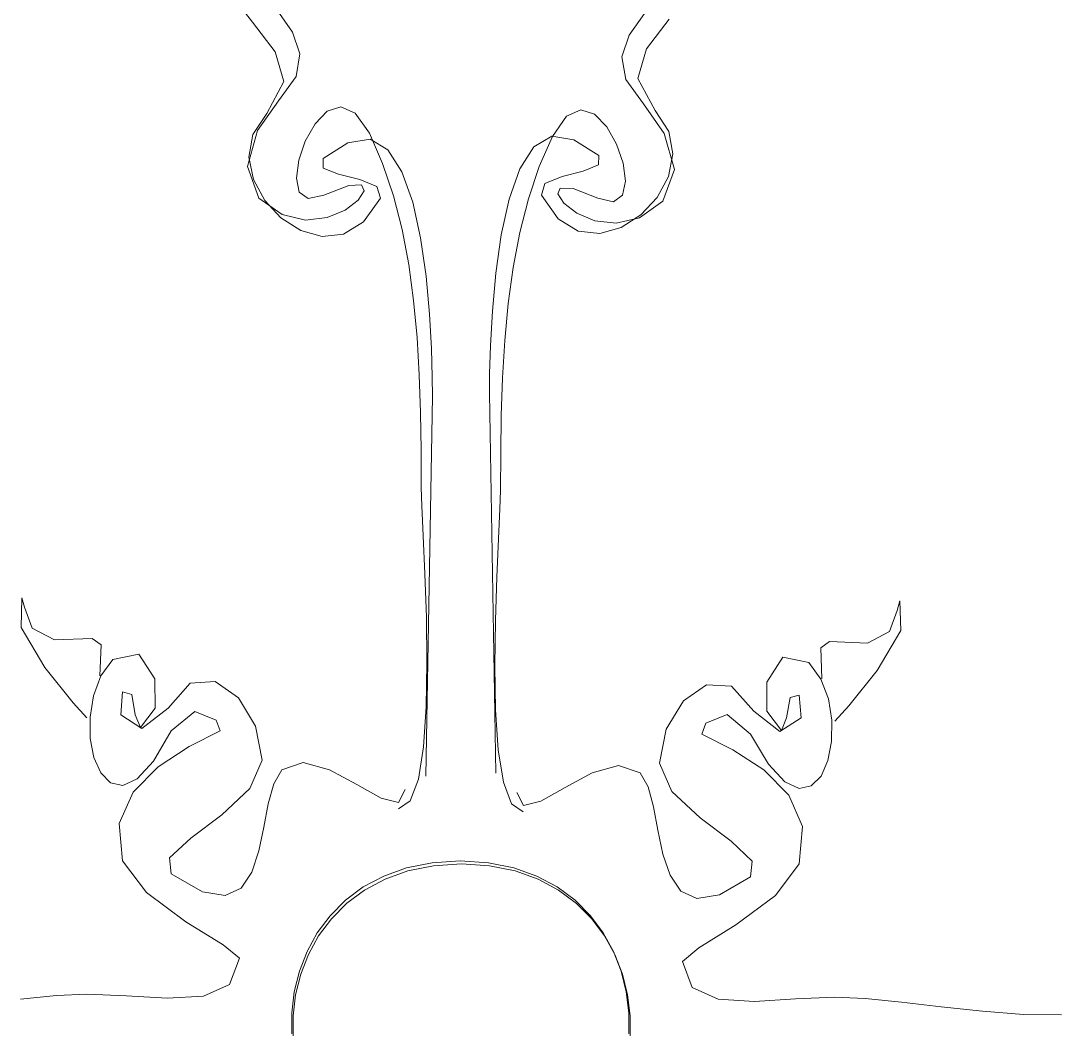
# Model space of a CAD drawing. Header units: centimetres. Extents: x 134057 to 145613, y 5028 to 39996.
# Drawn here: x 136040.61 to 136083.87, y 21415.07 to 21457.1 of the extents above; entities that cross this region are included whole.
import ezdxf

# ---------------------------------------------------------------- set-up
doc = ezdxf.new("R2010")
doc.units = ezdxf.units.CM
doc.layers.add('TEXT', color=3, linetype='Continuous', lineweight=20)

msp = doc.modelspace()

# ---------------------------------------------------------------- linework, layer by layer
at = {"layer": 'TEXT', "color": 2, "linetype": 'Continuous', "lineweight": 13}
for p, q in [((136050.282, 21457.036), (136049.247, 21458.373)), ((136050.282, 21457.036), (136049.247, 21458.373)), ((136051.308, 21457.536), (136051.951, 21456.625)), ((136051.308, 21457.536), (136051.951, 21456.625)), ((136066.625, 21457.408), (136065.982, 21456.497)), ((136066.625, 21457.408), (136065.982, 21456.497)), ((136066.705, 21455.928), (136067.651, 21457.163)), ((136066.705, 21455.928), (136067.651, 21457.163)), ((136051.227, 21455.801), (136050.282, 21457.036)), ((136051.227, 21455.801), (136050.282, 21457.036)), ((136051.951, 21456.625), (136052.253, 21455.719)), ((136051.951, 21456.625), (136052.253, 21455.719)), ((136065.982, 21456.497), (136065.68, 21455.591)), ((136065.982, 21456.497), (136065.68, 21455.591)), ((136051.589, 21454.566), (136051.227, 21455.801)), ((136051.589, 21454.566), (136051.227, 21455.801)), ((136066.344, 21454.693), (136066.705, 21455.928)), ((136066.344, 21454.693), (136066.705, 21455.928)), ((136052.253, 21455.719), (136052.095, 21454.778)), ((136052.253, 21455.719), (136052.095, 21454.778)), ((136065.68, 21455.591), (136065.837, 21454.65)), ((136065.68, 21455.591), (136065.837, 21454.65)), ((136050.872, 21453.229), (136051.589, 21454.566)), ((136050.872, 21453.229), (136051.589, 21454.566)), ((136052.095, 21454.778), (136051.358, 21453.762)), ((136052.095, 21454.778), (136051.358, 21453.762)), ((136065.837, 21454.65), (136066.574, 21453.635)), ((136065.837, 21454.65), (136066.574, 21453.635)), ((136067.061, 21453.356), (136066.344, 21454.693)), ((136067.061, 21453.356), (136066.344, 21454.693)), ((136051.358, 21453.762), (136050.486, 21452.529)), ((136051.358, 21453.762), (136050.486, 21452.529)), ((136066.574, 21453.635), (136067.447, 21452.402)), ((136066.574, 21453.635), (136067.447, 21452.402)), ((136050.292, 21452.359), (136050.872, 21453.229)), ((136050.292, 21452.359), (136050.872, 21453.229)), ((136052.883, 21452.809), (136053.392, 21453.329)), ((136052.883, 21452.809), (136053.392, 21453.329)), ((136053.392, 21453.329), (136053.964, 21453.519)), ((136053.392, 21453.329), (136053.964, 21453.519)), ((136053.964, 21453.519), (136054.562, 21453.254)), ((136053.964, 21453.519), (136054.562, 21453.254)), ((136054.562, 21453.254), (136055.149, 21452.409)), ((136054.562, 21453.254), (136055.149, 21452.409)), ((136063.969, 21453.391), (136063.371, 21453.127)), ((136063.969, 21453.391), (136063.371, 21453.127)), ((136064.541, 21453.201), (136063.969, 21453.391)), ((136064.541, 21453.201), (136063.969, 21453.391)), ((136065.049, 21452.682), (136064.541, 21453.201)), ((136065.049, 21452.682), (136064.541, 21453.201)), ((136067.641, 21452.487), (136067.061, 21453.356)), ((136067.641, 21452.487), (136067.061, 21453.356)), ((136052.475, 21452.087), (136052.883, 21452.809)), ((136052.475, 21452.087), (136052.883, 21452.809)), ((136063.371, 21453.127), (136062.784, 21452.281)), ((136063.371, 21453.127), (136062.784, 21452.281)), ((136050.486, 21452.529), (136050.065, 21451.025)), ((136050.486, 21452.529), (136050.065, 21451.025)), ((136050.13, 21451.42), (136050.292, 21452.359)), ((136050.13, 21451.42), (136050.292, 21452.359)), ((136055.149, 21452.409), (136055.703, 21451.148)), ((136055.149, 21452.409), (136055.703, 21451.148)), ((136065.457, 21451.96), (136065.049, 21452.682)), ((136065.457, 21451.96), (136065.049, 21452.682)), ((136067.447, 21452.402), (136067.868, 21450.898)), ((136067.447, 21452.402), (136067.868, 21450.898)), ((136067.803, 21451.548), (136067.641, 21452.487)), ((136067.803, 21451.548), (136067.641, 21452.487)), ((136052.205, 21451.288), (136052.475, 21452.087)), ((136052.205, 21451.288), (136052.475, 21452.087)), ((136054.256, 21452.011), (136053.219, 21451.361)), ((136054.256, 21452.011), (136053.219, 21451.361)), ((136055.177, 21452.161), (136054.256, 21452.011)), ((136055.177, 21452.161), (136054.256, 21452.011)), ((136055.922, 21451.718), (136055.177, 21452.161)), ((136055.922, 21451.718), (136055.177, 21452.161)), ((136062.011, 21451.846), (136062.756, 21452.288)), ((136062.011, 21451.846), (136062.756, 21452.288)), ((136062.784, 21452.281), (136062.23, 21451.02)), ((136062.784, 21452.281), (136062.23, 21451.02)), ((136062.756, 21452.288), (136063.677, 21452.138)), ((136062.756, 21452.288), (136063.677, 21452.138)), ((136063.677, 21452.138), (136064.714, 21451.488)), ((136063.677, 21452.138), (136064.714, 21451.488)), ((136065.727, 21451.16), (136065.457, 21451.96)), ((136065.727, 21451.16), (136065.457, 21451.96)), ((136056.509, 21450.804), (136055.922, 21451.718)), ((136056.509, 21450.804), (136055.922, 21451.718)), ((136061.424, 21450.932), (136062.011, 21451.846)), ((136061.424, 21450.932), (136062.011, 21451.846)), ((136064.714, 21451.488), (136064.709, 21451.09)), ((136064.714, 21451.488), (136064.709, 21451.09)), ((136067.615, 21450.609), (136067.803, 21451.548)), ((136067.615, 21450.609), (136067.803, 21451.548)), ((136050.065, 21451.025), (136050.546, 21449.701)), ((136050.065, 21451.025), (136050.546, 21449.701)), ((136050.317, 21450.482), (136050.13, 21451.42)), ((136050.317, 21450.482), (136050.13, 21451.42)), ((136052.111, 21450.537), (136052.205, 21451.288)), ((136052.111, 21450.537), (136052.205, 21451.288)), ((136053.219, 21451.361), (136053.223, 21450.963)), ((136053.219, 21451.361), (136053.223, 21450.963)), ((136055.703, 21451.148), (136056.153, 21449.809)), ((136055.703, 21451.148), (136056.153, 21449.809)), ((136062.23, 21451.02), (136061.779, 21449.681)), ((136062.23, 21451.02), (136061.779, 21449.681)), ((136064.709, 21451.09), (136064.066, 21450.835)), ((136064.709, 21451.09), (136064.066, 21450.835)), ((136065.822, 21450.41), (136065.727, 21451.16)), ((136065.822, 21450.41), (136065.727, 21451.16)), ((136053.223, 21450.963), (136053.867, 21450.708)), ((136053.223, 21450.963), (136053.867, 21450.708)), ((136053.867, 21450.708), (136054.747, 21450.486)), ((136053.867, 21450.708), (136054.747, 21450.486)), ((136056.957, 21449.541), (136056.509, 21450.804)), ((136056.957, 21449.541), (136056.509, 21450.804)), ((136060.976, 21449.669), (136061.424, 21450.932)), ((136060.976, 21449.669), (136061.424, 21450.932)), ((136063.185, 21450.614), (136062.47, 21450.317)), ((136063.185, 21450.614), (136062.47, 21450.317)), ((136064.066, 21450.835), (136063.185, 21450.614)), ((136064.066, 21450.835), (136063.185, 21450.614)), ((136067.147, 21449.739), (136067.615, 21450.609)), ((136067.147, 21449.739), (136067.615, 21450.609)), ((136067.868, 21450.898), (136067.386, 21449.574)), ((136067.868, 21450.898), (136067.386, 21449.574)), ((136050.785, 21449.612), (136050.317, 21450.482)), ((136050.785, 21449.612), (136050.317, 21450.482)), ((136052.229, 21449.961), (136052.111, 21450.537)), ((136052.229, 21449.961), (136052.111, 21450.537)), ((136054.288, 21450.238), (136053.253, 21449.837)), ((136054.288, 21450.238), (136053.253, 21449.837)), ((136054.822, 21450.256), (136054.288, 21450.238)), ((136054.822, 21450.256), (136054.288, 21450.238)), ((136054.747, 21450.486), (136055.462, 21450.19)), ((136054.747, 21450.486), (136055.462, 21450.19)), ((136054.928, 21450.012), (136054.822, 21450.256)), ((136054.928, 21450.012), (136054.822, 21450.256)), ((136055.462, 21450.19), (136055.61, 21449.709)), ((136055.462, 21450.19), (136055.61, 21449.709)), ((136062.47, 21450.317), (136062.323, 21449.837)), ((136062.47, 21450.317), (136062.323, 21449.837)), ((136063.005, 21449.885), (136063.11, 21450.129)), ((136063.005, 21449.885), (136063.11, 21450.129)), ((136063.11, 21450.129), (136063.644, 21450.11)), ((136063.11, 21450.129), (136063.644, 21450.11)), ((136065.704, 21449.834), (136065.822, 21450.41)), ((136065.704, 21449.834), (136065.822, 21450.41)), ((136050.546, 21449.701), (136051.517, 21449.02)), ((136050.546, 21449.701), (136051.517, 21449.02)), ((136052.597, 21449.686), (136052.229, 21449.961)), ((136052.597, 21449.686), (136052.229, 21449.961)), ((136053.253, 21449.837), (136052.597, 21449.686)), ((136053.253, 21449.837), (136052.597, 21449.686)), ((136054.676, 21449.624), (136054.928, 21450.012)), ((136054.676, 21449.624), (136054.928, 21450.012)), ((136055.61, 21449.709), (136054.91, 21448.715)), ((136055.61, 21449.709), (136054.91, 21448.715)), ((136056.153, 21449.809), (136056.512, 21448.403)), ((136056.153, 21449.809), (136056.512, 21448.403)), ((136062.323, 21449.837), (136063.022, 21448.843)), ((136062.323, 21449.837), (136063.022, 21448.843)), ((136063.257, 21449.497), (136063.005, 21449.885)), ((136063.257, 21449.497), (136063.005, 21449.885)), ((136063.644, 21450.11), (136064.679, 21449.709)), ((136063.644, 21450.11), (136064.679, 21449.709)), ((136064.679, 21449.709), (136065.335, 21449.558)), ((136064.679, 21449.709), (136065.335, 21449.558)), ((136065.335, 21449.558), (136065.704, 21449.834)), ((136065.335, 21449.558), (136065.704, 21449.834)), ((136066.469, 21449.008), (136067.147, 21449.739)), ((136066.469, 21449.008), (136067.147, 21449.739)), ((136051.464, 21448.88), (136050.785, 21449.612)), ((136051.464, 21448.88), (136050.785, 21449.612)), ((136054.137, 21449.212), (136054.676, 21449.624)), ((136054.137, 21449.212), (136054.676, 21449.624)), ((136057.285, 21448.051), (136056.957, 21449.541)), ((136057.285, 21448.051), (136056.957, 21449.541)), ((136060.648, 21448.179), (136060.976, 21449.669)), ((136060.648, 21448.179), (136060.976, 21449.669)), ((136061.779, 21449.681), (136061.421, 21448.276)), ((136061.779, 21449.681), (136061.421, 21448.276)), ((136063.795, 21449.084), (136063.257, 21449.497)), ((136063.795, 21449.084), (136063.257, 21449.497)), ((136067.386, 21449.574), (136066.416, 21448.892)), ((136067.386, 21449.574), (136066.416, 21448.892)), ((136052.285, 21448.356), (136051.464, 21448.88)), ((136052.285, 21448.356), (136051.464, 21448.88)), ((136051.517, 21449.02), (136052.487, 21448.79)), ((136051.517, 21449.02), (136052.487, 21448.79)), ((136052.487, 21448.79), (136053.384, 21448.894)), ((136052.487, 21448.79), (136053.384, 21448.894)), ((136053.384, 21448.894), (136054.137, 21449.212)), ((136053.384, 21448.894), (136054.137, 21449.212)), ((136063.022, 21448.843), (136063.855, 21448.332)), ((136063.022, 21448.843), (136063.855, 21448.332)), ((136064.549, 21448.767), (136063.795, 21449.084)), ((136064.549, 21448.767), (136063.795, 21449.084)), ((136066.416, 21448.892), (136065.446, 21448.663)), ((136066.416, 21448.892), (136065.446, 21448.663)), ((136065.648, 21448.483), (136066.469, 21449.008)), ((136065.648, 21448.483), (136066.469, 21449.008)), ((136054.91, 21448.715), (136054.077, 21448.204)), ((136054.91, 21448.715), (136054.077, 21448.204)), ((136056.512, 21448.403), (136056.788, 21446.942)), ((136056.512, 21448.403), (136056.788, 21446.942)), ((136065.446, 21448.663), (136064.549, 21448.767)), ((136065.446, 21448.663), (136064.549, 21448.767)), ((136064.753, 21448.235), (136065.648, 21448.483)), ((136064.753, 21448.235), (136065.648, 21448.483)), ((136053.179, 21448.107), (136052.285, 21448.356)), ((136053.179, 21448.107), (136052.285, 21448.356)), ((136054.077, 21448.204), (136053.179, 21448.107)), ((136054.077, 21448.204), (136053.179, 21448.107)), ((136057.511, 21446.455), (136057.285, 21448.051)), ((136057.511, 21446.455), (136057.285, 21448.051)), ((136060.421, 21446.583), (136060.648, 21448.179)), ((136060.421, 21446.583), (136060.648, 21448.179)), ((136061.421, 21448.276), (136061.144, 21446.815)), ((136061.421, 21448.276), (136061.144, 21446.815)), ((136063.855, 21448.332), (136064.753, 21448.235)), ((136063.855, 21448.332), (136064.753, 21448.235)), ((136056.788, 21446.942), (136056.993, 21445.437)), ((136056.788, 21446.942), (136056.993, 21445.437)), ((136061.144, 21446.815), (136060.94, 21445.31)), ((136061.144, 21446.815), (136060.94, 21445.31)), ((136057.655, 21444.875), (136057.511, 21446.455)), ((136057.655, 21444.875), (136057.511, 21446.455)), ((136060.278, 21445.003), (136060.421, 21446.583)), ((136060.278, 21445.003), (136060.421, 21446.583)), ((136056.993, 21445.437), (136057.137, 21443.9)), ((136056.993, 21445.437), (136057.137, 21443.9)), ((136060.198, 21443.561), (136060.278, 21445.003)), ((136060.198, 21443.561), (136060.278, 21445.003)), ((136060.94, 21445.31), (136060.796, 21443.773)), ((136060.94, 21445.31), (136060.796, 21443.773)), ((136057.734, 21443.434), (136057.655, 21444.875)), ((136057.734, 21443.434), (136057.655, 21444.875)), ((136057.137, 21443.9), (136057.23, 21442.342)), ((136057.137, 21443.9), (136057.23, 21442.342)), ((136060.796, 21443.773), (136060.702, 21442.214)), ((136060.796, 21443.773), (136060.702, 21442.214)), ((136057.768, 21442.252), (136057.734, 21443.434)), ((136057.768, 21442.252), (136057.734, 21443.434)), ((136060.164, 21442.379), (136060.198, 21443.561)), ((136060.164, 21442.379), (136060.198, 21443.561)), ((136057.23, 21442.342), (136057.284, 21440.774)), ((136057.23, 21442.342), (136057.284, 21440.774)), ((136060.157, 21441.579), (136060.164, 21442.379)), ((136060.157, 21441.579), (136060.164, 21442.379)), ((136057.775, 21441.452), (136057.768, 21442.252)), ((136057.775, 21441.452), (136057.768, 21442.252)), ((136060.702, 21442.214), (136060.648, 21440.646)), ((136060.702, 21442.214), (136060.648, 21440.646)), ((136060.428, 21425.742), (136060.157, 21441.579)), ((136060.428, 21425.742), (136060.157, 21441.579)), ((136057.505, 21425.614), (136057.775, 21441.452)), ((136057.505, 21425.614), (136057.775, 21441.452)), ((136057.284, 21440.774), (136057.309, 21439.207)), ((136057.284, 21440.774), (136057.309, 21439.207)), ((136060.648, 21440.646), (136060.624, 21439.08)), ((136060.648, 21440.646), (136060.624, 21439.08)), ((136057.309, 21439.207), (136057.314, 21437.654)), ((136057.309, 21439.207), (136057.314, 21437.654)), ((136060.624, 21439.08), (136060.618, 21437.526)), ((136060.624, 21439.08), (136060.618, 21437.526)), ((136057.314, 21437.654), (136057.339, 21436.884)), ((136057.314, 21437.654), (136057.339, 21436.884)), ((136060.618, 21437.526), (136060.593, 21436.756)), ((136060.618, 21437.526), (136060.593, 21436.756)), ((136057.339, 21436.884), (136057.398, 21435.636)), ((136057.339, 21436.884), (136057.398, 21435.636)), ((136060.593, 21436.756), (136060.535, 21435.509)), ((136060.593, 21436.756), (136060.535, 21435.509)), ((136057.398, 21435.636), (136057.468, 21434.043)), ((136057.398, 21435.636), (136057.468, 21434.043)), ((136060.535, 21435.509), (136060.465, 21433.915)), ((136060.535, 21435.509), (136060.465, 21433.915)), ((136057.468, 21434.043), (136057.527, 21432.235)), ((136057.468, 21434.043), (136057.527, 21432.235)), ((136060.465, 21433.915), (136060.406, 21432.107)), ((136060.465, 21433.915), (136060.406, 21432.107)), ((136040.631, 21431.812), (136040.664, 21433.051)), ((136040.631, 21431.812), (136040.664, 21433.051)), ((136040.664, 21433.051), (136040.775, 21432.655)), ((136040.664, 21433.051), (136040.775, 21432.655)), ((136077.268, 21432.924), (136077.158, 21432.528)), ((136077.268, 21432.924), (136077.158, 21432.528)), ((136077.302, 21431.685), (136077.268, 21432.924)), ((136077.302, 21431.685), (136077.268, 21432.924)), ((136040.775, 21432.655), (136041.096, 21431.778)), ((136040.775, 21432.655), (136041.096, 21431.778)), ((136077.158, 21432.528), (136076.837, 21431.65)), ((136077.158, 21432.528), (136076.837, 21431.65)), ((136057.527, 21432.235), (136057.551, 21430.344)), ((136057.527, 21432.235), (136057.551, 21430.344)), ((136060.406, 21432.107), (136060.381, 21430.217)), ((136060.406, 21432.107), (136060.381, 21430.217)), ((136041.612, 21430.141), (136040.631, 21431.812)), ((136041.612, 21430.141), (136040.631, 21431.812)), ((136041.096, 21431.778), (136042.018, 21431.292)), ((136041.096, 21431.778), (136042.018, 21431.292)), ((136076.837, 21431.65), (136075.915, 21431.164)), ((136076.837, 21431.65), (136075.915, 21431.164)), ((136076.321, 21430.014), (136077.302, 21431.685)), ((136076.321, 21430.014), (136077.302, 21431.685)), ((136042.018, 21431.292), (136043.592, 21431.357)), ((136042.018, 21431.292), (136043.592, 21431.357)), ((136043.592, 21431.357), (136043.963, 21431.091)), ((136043.592, 21431.357), (136043.963, 21431.091)), ((136074.34, 21431.229), (136073.969, 21430.964)), ((136074.34, 21431.229), (136073.969, 21430.964)), ((136075.915, 21431.164), (136074.34, 21431.229)), ((136075.915, 21431.164), (136074.34, 21431.229)), ((136043.963, 21431.091), (136043.913, 21429.803)), ((136043.963, 21431.091), (136043.913, 21429.803)), ((136044.455, 21430.479), (136045.543, 21430.705)), ((136044.455, 21430.479), (136045.543, 21430.705)), ((136045.543, 21430.705), (136046.209, 21429.667)), ((136045.543, 21430.705), (136046.209, 21429.667)), ((136073.969, 21430.964), (136074.019, 21429.675)), ((136073.969, 21430.964), (136074.019, 21429.675)), ((136043.959, 21429.794), (136044.455, 21430.479)), ((136043.959, 21429.794), (136044.455, 21430.479)), ((136057.551, 21430.344), (136057.519, 21428.502)), ((136057.551, 21430.344), (136057.519, 21428.502)), ((136072.39, 21430.578), (136071.723, 21429.54)), ((136072.39, 21430.578), (136071.723, 21429.54)), ((136073.478, 21430.352), (136072.39, 21430.578)), ((136073.478, 21430.352), (136072.39, 21430.578)), ((136073.973, 21429.666), (136073.478, 21430.352)), ((136073.973, 21429.666), (136073.478, 21430.352)), ((136042.796, 21428.673), (136041.612, 21430.141)), ((136042.796, 21428.673), (136041.612, 21430.141)), ((136060.381, 21430.217), (136060.413, 21428.375)), ((136060.381, 21430.217), (136060.413, 21428.375)), ((136075.136, 21428.546), (136076.321, 21430.014)), ((136075.136, 21428.546), (136076.321, 21430.014)), ((136043.645, 21428.968), (136043.959, 21429.794)), ((136043.645, 21428.968), (136043.959, 21429.794)), ((136046.209, 21429.667), (136046.214, 21428.449)), ((136046.209, 21429.667), (136046.214, 21428.449)), ((136046.756, 21428.449), (136047.684, 21429.497)), ((136046.756, 21428.449), (136047.684, 21429.497)), ((136047.684, 21429.497), (136048.722, 21429.558)), ((136047.684, 21429.497), (136048.722, 21429.558)), ((136048.722, 21429.558), (136049.689, 21428.878)), ((136048.722, 21429.558), (136049.689, 21428.878)), ((136069.21, 21429.43), (136068.243, 21428.75)), ((136069.21, 21429.43), (136068.243, 21428.75)), ((136070.249, 21429.37), (136069.21, 21429.43)), ((136070.249, 21429.37), (136069.21, 21429.43)), ((136071.177, 21428.321), (136070.249, 21429.37)), ((136071.177, 21428.321), (136070.249, 21429.37)), ((136071.723, 21429.54), (136071.718, 21428.321)), ((136071.723, 21429.54), (136071.718, 21428.321)), ((136074.287, 21428.84), (136073.973, 21429.666)), ((136074.287, 21428.84), (136073.973, 21429.666)), ((136043.501, 21428.076), (136043.645, 21428.968)), ((136043.501, 21428.076), (136043.645, 21428.968)), ((136044.861, 21429.126), (136044.781, 21428.168)), ((136044.861, 21429.126), (136044.781, 21428.168)), ((136045.244, 21429.02), (136044.861, 21429.126)), ((136045.244, 21429.02), (136044.861, 21429.126)), ((136045.385, 21428.178), (136045.244, 21429.02)), ((136045.385, 21428.178), (136045.244, 21429.02)), ((136072.689, 21428.893), (136073.072, 21428.998)), ((136072.689, 21428.893), (136073.072, 21428.998)), ((136073.072, 21428.998), (136073.152, 21428.041)), ((136073.072, 21428.998), (136073.152, 21428.041)), ((136043.372, 21428.043), (136042.796, 21428.673)), ((136043.372, 21428.043), (136042.796, 21428.673)), ((136049.689, 21428.878), (136050.403, 21427.704)), ((136049.689, 21428.878), (136050.403, 21427.704)), ((136057.519, 21428.502), (136057.407, 21426.84)), ((136057.519, 21428.502), (136057.407, 21426.84)), ((136068.243, 21428.75), (136067.529, 21427.576)), ((136068.243, 21428.75), (136067.529, 21427.576)), ((136072.547, 21428.051), (136072.689, 21428.893)), ((136072.547, 21428.051), (136072.689, 21428.893)), ((136074.432, 21427.948), (136074.287, 21428.84)), ((136074.432, 21427.948), (136074.287, 21428.84)), ((136074.561, 21427.915), (136075.136, 21428.546)), ((136074.561, 21427.915), (136075.136, 21428.546)), ((136043.512, 21427.192), (136043.501, 21428.076)), ((136043.512, 21427.192), (136043.501, 21428.076)), ((136044.781, 21428.168), (136045.663, 21427.602)), ((136044.781, 21428.168), (136045.663, 21427.602)), ((136045.603, 21427.641), (136045.385, 21428.178)), ((136045.603, 21427.641), (136045.385, 21428.178)), ((136046.214, 21428.449), (136045.603, 21427.641)), ((136046.214, 21428.449), (136045.603, 21427.641)), ((136045.663, 21427.602), (136046.756, 21428.449)), ((136045.663, 21427.602), (136046.756, 21428.449)), ((136047.869, 21428.314), (136046.891, 21427.501)), ((136047.869, 21428.314), (136046.891, 21427.501)), ((136048.756, 21427.953), (136047.869, 21428.314)), ((136048.756, 21427.953), (136047.869, 21428.314)), ((136060.413, 21428.375), (136060.525, 21426.713)), ((136060.413, 21428.375), (136060.525, 21426.713)), ((136069.176, 21427.825), (136070.064, 21428.186)), ((136069.176, 21427.825), (136070.064, 21428.186)), ((136070.064, 21428.186), (136071.041, 21427.374)), ((136070.064, 21428.186), (136071.041, 21427.374)), ((136072.27, 21427.474), (136071.177, 21428.321)), ((136072.27, 21427.474), (136071.177, 21428.321)), ((136071.718, 21428.321), (136072.329, 21427.514)), ((136071.718, 21428.321), (136072.329, 21427.514)), ((136048.922, 21427.501), (136048.756, 21427.953)), ((136048.922, 21427.501), (136048.756, 21427.953)), ((136050.403, 21427.704), (136050.681, 21426.283)), ((136050.403, 21427.704), (136050.681, 21426.283)), ((136069.011, 21427.374), (136069.176, 21427.825)), ((136069.011, 21427.374), (136069.176, 21427.825)), ((136073.152, 21428.041), (136072.27, 21427.474)), ((136073.152, 21428.041), (136072.27, 21427.474)), ((136072.329, 21427.514), (136072.547, 21428.051)), ((136072.329, 21427.514), (136072.547, 21428.051)), ((136074.42, 21427.065), (136074.432, 21427.948)), ((136074.42, 21427.065), (136074.432, 21427.948)), ((136046.891, 21427.501), (136046.145, 21426.24)), ((136046.891, 21427.501), (136046.145, 21426.24)), ((136047.629, 21426.847), (136048.922, 21427.501)), ((136047.629, 21426.847), (136048.922, 21427.501)), ((136067.529, 21427.576), (136067.251, 21426.156)), ((136067.529, 21427.576), (136067.251, 21426.156)), ((136070.304, 21426.72), (136069.011, 21427.374)), ((136070.304, 21426.72), (136069.011, 21427.374)), ((136071.041, 21427.374), (136071.788, 21426.113)), ((136071.041, 21427.374), (136071.788, 21426.113)), ((136043.667, 21426.392), (136043.512, 21427.192)), ((136043.667, 21426.392), (136043.512, 21427.192)), ((136046.342, 21426.005), (136047.629, 21426.847)), ((136046.342, 21426.005), (136047.629, 21426.847)), ((136057.407, 21426.84), (136057.193, 21425.49)), ((136057.407, 21426.84), (136057.193, 21425.49)), ((136074.265, 21426.265), (136074.42, 21427.065)), ((136074.265, 21426.265), (136074.42, 21427.065)), ((136043.953, 21425.749), (136043.667, 21426.392)), ((136043.953, 21425.749), (136043.667, 21426.392)), ((136060.525, 21426.713), (136060.739, 21425.363)), ((136060.525, 21426.713), (136060.739, 21425.363)), ((136071.59, 21425.877), (136070.304, 21426.72)), ((136071.59, 21425.877), (136070.304, 21426.72)), ((136045.296, 21424.948), (136046.342, 21426.005)), ((136045.296, 21424.948), (136046.342, 21426.005)), ((136046.145, 21426.24), (136045.465, 21425.509)), ((136046.145, 21426.24), (136045.465, 21425.509)), ((136050.681, 21426.283), (136050.17, 21425.102)), ((136050.681, 21426.283), (136050.17, 21425.102)), ((136051.494, 21425.877), (136052.392, 21426.193)), ((136051.494, 21425.877), (136052.392, 21426.193)), ((136052.392, 21426.193), (136053.489, 21425.877)), ((136052.392, 21426.193), (136053.489, 21425.877)), ((136065.541, 21426.065), (136064.444, 21425.75)), ((136065.541, 21426.065), (136064.444, 21425.75)), ((136066.439, 21425.75), (136065.541, 21426.065)), ((136066.439, 21425.75), (136065.541, 21426.065)), ((136067.251, 21426.156), (136067.762, 21424.974)), ((136067.251, 21426.156), (136067.762, 21424.974)), ((136071.788, 21426.113), (136072.467, 21425.382)), ((136071.788, 21426.113), (136072.467, 21425.382)), ((136073.98, 21425.622), (136074.265, 21426.265)), ((136073.98, 21425.622), (136074.265, 21426.265)), ((136044.356, 21425.338), (136043.953, 21425.749)), ((136044.356, 21425.338), (136043.953, 21425.749)), ((136045.465, 21425.509), (136044.865, 21425.233)), ((136045.465, 21425.509), (136044.865, 21425.233)), ((136051.162, 21425.301), (136051.494, 21425.877)), ((136051.162, 21425.301), (136051.494, 21425.877)), ((136053.489, 21425.877), (136054.624, 21425.268)), ((136053.489, 21425.877), (136054.624, 21425.268)), ((136057.193, 21425.49), (136056.854, 21424.584)), ((136057.193, 21425.49), (136056.854, 21424.584)), ((136064.444, 21425.75), (136063.309, 21425.14)), ((136064.444, 21425.75), (136063.309, 21425.14)), ((136066.771, 21425.173), (136066.439, 21425.75)), ((136066.771, 21425.173), (136066.439, 21425.75)), ((136072.636, 21424.82), (136071.59, 21425.877)), ((136072.636, 21424.82), (136071.59, 21425.877)), ((136073.576, 21425.211), (136073.98, 21425.622)), ((136073.576, 21425.211), (136073.98, 21425.622)), ((136044.865, 21425.233), (136044.356, 21425.338)), ((136044.865, 21425.233), (136044.356, 21425.338)), ((136050.17, 21425.102), (136048.996, 21424.011)), ((136050.17, 21425.102), (136048.996, 21424.011)), ((136050.936, 21424.465), (136051.162, 21425.301)), ((136050.936, 21424.465), (136051.162, 21425.301)), ((136054.624, 21425.268), (136055.635, 21424.704)), ((136054.624, 21425.268), (136055.635, 21424.704)), ((136056.36, 21424.523), (136056.638, 21425.065)), ((136056.36, 21424.523), (136056.638, 21425.065)), ((136060.739, 21425.363), (136061.079, 21424.457)), ((136060.739, 21425.363), (136061.079, 21424.457)), ((136063.309, 21425.14), (136062.298, 21424.576)), ((136063.309, 21425.14), (136062.298, 21424.576)), ((136066.996, 21424.337), (136066.771, 21425.173)), ((136066.996, 21424.337), (136066.771, 21425.173)), ((136072.467, 21425.382), (136073.068, 21425.106)), ((136072.467, 21425.382), (136073.068, 21425.106)), ((136073.068, 21425.106), (136073.576, 21425.211)), ((136073.068, 21425.106), (136073.576, 21425.211)), ((136044.724, 21423.65), (136045.296, 21424.948)), ((136044.724, 21423.65), (136045.296, 21424.948)), ((136055.635, 21424.704), (136056.36, 21424.523)), ((136055.635, 21424.704), (136056.36, 21424.523)), ((136061.573, 21424.396), (136061.295, 21424.937)), ((136061.573, 21424.396), (136061.295, 21424.937)), ((136067.762, 21424.974), (136068.936, 21423.884)), ((136067.762, 21424.974), (136068.936, 21423.884)), ((136073.208, 21423.523), (136072.636, 21424.82)), ((136073.208, 21423.523), (136072.636, 21424.82)), ((136050.752, 21423.49), (136050.936, 21424.465)), ((136050.752, 21423.49), (136050.936, 21424.465)), ((136056.854, 21424.584), (136056.367, 21424.253)), ((136056.854, 21424.584), (136056.367, 21424.253)), ((136061.079, 21424.457), (136061.566, 21424.125)), ((136061.079, 21424.457), (136061.566, 21424.125)), ((136062.298, 21424.576), (136061.573, 21424.396)), ((136062.298, 21424.576), (136061.573, 21424.396)), ((136067.181, 21423.363), (136066.996, 21424.337)), ((136067.181, 21423.363), (136066.996, 21424.337)), ((136048.996, 21424.011), (136047.699, 21423.038)), ((136048.996, 21424.011), (136047.699, 21423.038)), ((136068.936, 21423.884), (136070.233, 21422.91)), ((136068.936, 21423.884), (136070.233, 21422.91)), ((136044.861, 21422.087), (136044.724, 21423.65)), ((136044.861, 21422.087), (136044.724, 21423.65)), ((136050.544, 21422.5), (136050.752, 21423.49)), ((136050.544, 21422.5), (136050.752, 21423.49)), ((136067.389, 21422.372), (136067.181, 21423.363)), ((136067.389, 21422.372), (136067.181, 21423.363)), ((136073.072, 21421.959), (136073.208, 21423.523)), ((136073.072, 21421.959), (136073.208, 21423.523)), ((136047.699, 21423.038), (136046.818, 21422.207)), ((136047.699, 21423.038), (136046.818, 21422.207)), ((136070.233, 21422.91), (136071.115, 21422.079)), ((136070.233, 21422.91), (136071.115, 21422.079)), ((136050.248, 21421.614), (136050.544, 21422.5)), ((136050.248, 21421.614), (136050.544, 21422.5)), ((136045.851, 21420.767), (136044.861, 21422.087)), ((136045.851, 21420.767), (136044.861, 21422.087)), ((136046.818, 21422.207), (136046.891, 21421.545)), ((136046.818, 21422.207), (136046.891, 21421.545)), ((136056.704, 21421.796), (136057.769, 21422.011)), ((136056.704, 21421.796), (136057.769, 21422.011)), ((136057.769, 21422.011), (136058.939, 21422.087)), ((136057.769, 21422.011), (136058.939, 21422.087)), ((136058.939, 21422.087), (136058.939, 21422.087)), ((136058.939, 21422.087), (136060.11, 21422.011)), ((136058.939, 21422.087), (136058.939, 21422.087)), ((136058.939, 21422.087), (136060.11, 21422.011)), ((136060.11, 21422.011), (136061.175, 21421.796)), ((136060.11, 21422.011), (136061.175, 21421.796)), ((136067.685, 21421.486), (136067.389, 21422.372)), ((136067.685, 21421.486), (136067.389, 21422.372)), ((136071.115, 21422.079), (136071.041, 21421.418)), ((136071.115, 21422.079), (136071.041, 21421.418)), ((136049.799, 21420.954), (136050.248, 21421.614)), ((136049.799, 21420.954), (136050.248, 21421.614)), ((136055.746, 21421.455), (136056.704, 21421.796)), ((136055.746, 21421.455), (136056.704, 21421.796)), ((136055.801, 21421.327), (136056.759, 21421.669)), ((136055.801, 21421.327), (136056.759, 21421.669)), ((136056.759, 21421.669), (136057.823, 21421.884)), ((136056.759, 21421.669), (136057.823, 21421.884)), ((136057.823, 21421.884), (136058.994, 21421.959)), ((136057.823, 21421.884), (136058.994, 21421.959)), ((136058.994, 21421.959), (136058.994, 21421.959)), ((136058.994, 21421.959), (136060.165, 21421.884)), ((136058.994, 21421.959), (136058.994, 21421.959)), ((136058.994, 21421.959), (136060.165, 21421.884)), ((136060.165, 21421.884), (136061.23, 21421.668)), ((136060.165, 21421.884), (136061.23, 21421.668)), ((136061.175, 21421.796), (136062.133, 21421.454)), ((136061.175, 21421.796), (136062.133, 21421.454)), ((136061.23, 21421.668), (136062.188, 21421.326)), ((136061.23, 21421.668), (136062.188, 21421.326)), ((136072.082, 21420.639), (136073.072, 21421.959)), ((136072.082, 21420.639), (136073.072, 21421.959)), ((136046.891, 21421.545), (136048.185, 21420.798)), ((136046.891, 21421.545), (136048.185, 21420.798)), ((136054.894, 21420.999), (136055.746, 21421.455)), ((136054.894, 21420.999), (136055.746, 21421.455)), ((136054.949, 21420.872), (136055.801, 21421.327)), ((136054.949, 21420.872), (136055.801, 21421.327)), ((136062.133, 21421.454), (136062.984, 21420.998)), ((136062.133, 21421.454), (136062.984, 21420.998)), ((136062.188, 21421.326), (136063.039, 21420.871)), ((136062.188, 21421.326), (136063.039, 21420.871)), ((136068.133, 21420.826), (136067.685, 21421.486)), ((136068.133, 21420.826), (136067.685, 21421.486)), ((136071.041, 21421.418), (136069.747, 21420.671)), ((136071.041, 21421.418), (136069.747, 21420.671)), ((136047.5, 21419.548), (136045.851, 21420.767)), ((136047.5, 21419.548), (136045.851, 21420.767)), ((136048.185, 21420.798), (136049.133, 21420.641)), ((136048.185, 21420.798), (136049.133, 21420.641)), ((136049.133, 21420.641), (136049.799, 21420.954)), ((136049.133, 21420.641), (136049.799, 21420.954)), ((136054.149, 21420.444), (136054.894, 21420.999)), ((136054.149, 21420.444), (136054.894, 21420.999)), ((136054.204, 21420.317), (136054.949, 21420.872)), ((136054.204, 21420.317), (136054.949, 21420.872)), ((136062.984, 21420.998), (136063.729, 21420.443)), ((136062.984, 21420.998), (136063.729, 21420.443)), ((136063.039, 21420.871), (136063.784, 21420.316)), ((136063.039, 21420.871), (136063.784, 21420.316)), ((136068.799, 21420.514), (136068.133, 21420.826)), ((136068.799, 21420.514), (136068.133, 21420.826)), ((136053.51, 21419.802), (136054.149, 21420.444)), ((136053.51, 21419.802), (136054.149, 21420.444)), ((136053.565, 21419.675), (136054.204, 21420.317)), ((136053.565, 21419.675), (136054.204, 21420.317)), ((136063.729, 21420.443), (136064.368, 21419.801)), ((136063.729, 21420.443), (136064.368, 21419.801)), ((136063.784, 21420.316), (136064.423, 21419.674)), ((136063.784, 21420.316), (136064.423, 21419.674)), ((136069.747, 21420.671), (136068.799, 21420.514)), ((136069.747, 21420.671), (136068.799, 21420.514)), ((136070.432, 21419.421), (136072.082, 21420.639)), ((136070.432, 21419.421), (136072.082, 21420.639)), ((136049.049, 21418.584), (136047.5, 21419.548)), ((136049.049, 21418.584), (136047.5, 21419.548)), ((136052.978, 21419.087), (136053.51, 21419.802)), ((136052.978, 21419.087), (136053.51, 21419.802)), ((136053.033, 21418.96), (136053.565, 21419.675)), ((136053.033, 21418.96), (136053.565, 21419.675)), ((136064.368, 21419.801), (136064.9, 21419.086)), ((136064.368, 21419.801), (136064.9, 21419.086)), ((136064.423, 21419.674), (136064.955, 21418.959)), ((136064.423, 21419.674), (136064.955, 21418.959)), ((136068.884, 21418.457), (136070.432, 21419.421)), ((136068.884, 21418.457), (136070.432, 21419.421)), ((136052.552, 21418.312), (136052.978, 21419.087)), ((136052.552, 21418.312), (136052.978, 21419.087)), ((136064.9, 21419.086), (136065.326, 21418.311)), ((136064.9, 21419.086), (136065.326, 21418.311)), ((136049.734, 21418.026), (136049.049, 21418.584)), ((136049.734, 21418.026), (136049.049, 21418.584)), ((136052.607, 21418.185), (136053.033, 21418.96)), ((136052.607, 21418.185), (136053.033, 21418.96)), ((136064.955, 21418.959), (136065.381, 21418.183)), ((136064.955, 21418.959), (136065.381, 21418.183)), ((136052.233, 21417.491), (136052.552, 21418.312)), ((136052.233, 21417.491), (136052.552, 21418.312)), ((136052.288, 21417.363), (136052.607, 21418.185)), ((136052.288, 21417.363), (136052.607, 21418.185)), ((136065.326, 21418.311), (136065.645, 21417.489)), ((136065.326, 21418.311), (136065.645, 21417.489)), ((136065.381, 21418.183), (136065.7, 21417.362)), ((136065.381, 21418.183), (136065.7, 21417.362)), ((136068.199, 21417.898), (136068.884, 21418.457)), ((136068.199, 21417.898), (136068.884, 21418.457)), ((136049.319, 21416.935), (136049.734, 21418.026)), ((136049.319, 21416.935), (136049.734, 21418.026)), ((136068.613, 21416.808), (136068.199, 21417.898)), ((136068.613, 21416.808), (136068.199, 21417.898)), ((136052.02, 21416.635), (136052.233, 21417.491)), ((136052.02, 21416.635), (136052.233, 21417.491)), ((136052.075, 21416.508), (136052.288, 21417.363)), ((136052.075, 21416.508), (136052.288, 21417.363)), ((136065.645, 21417.489), (136065.858, 21416.634)), ((136065.645, 21417.489), (136065.858, 21416.634)), ((136065.7, 21417.362), (136065.913, 21416.507)), ((136065.7, 21417.362), (136065.913, 21416.507)), ((136048.235, 21416.449), (136049.319, 21416.935)), ((136048.235, 21416.449), (136049.319, 21416.935)), ((136040.597, 21416.323), (136042.105, 21416.475)), ((136040.597, 21416.323), (136042.105, 21416.475)), ((136042.105, 21416.475), (136043.372, 21416.537)), ((136042.105, 21416.475), (136043.372, 21416.537)), ((136043.372, 21416.537), (136045.021, 21416.458)), ((136043.372, 21416.537), (136045.021, 21416.458)), ((136045.021, 21416.458), (136046.722, 21416.359)), ((136045.021, 21416.458), (136046.722, 21416.359)), ((136046.722, 21416.359), (136048.235, 21416.449)), ((136046.722, 21416.359), (136048.235, 21416.449)), ((136051.913, 21415.76), (136052.02, 21416.635)), ((136051.913, 21415.76), (136052.02, 21416.635)), ((136051.968, 21415.633), (136052.075, 21416.508)), ((136051.968, 21415.633), (136052.075, 21416.508)), ((136065.858, 21416.634), (136065.965, 21415.759)), ((136065.858, 21416.634), (136065.965, 21415.759)), ((136065.913, 21416.507), (136066.019, 21415.631)), ((136065.913, 21416.507), (136066.019, 21415.631)), ((136069.697, 21416.321), (136068.613, 21416.808)), ((136069.697, 21416.321), (136068.613, 21416.808)), ((136074.561, 21416.409), (136072.912, 21416.33)), ((136074.561, 21416.409), (136072.912, 21416.33)), ((136075.828, 21416.348), (136074.561, 21416.409)), ((136075.828, 21416.348), (136074.561, 21416.409)), ((136071.21, 21416.231), (136069.697, 21416.321)), ((136071.21, 21416.231), (136069.697, 21416.321)), ((136072.912, 21416.33), (136071.21, 21416.231)), ((136072.912, 21416.33), (136071.21, 21416.231)), ((136077.336, 21416.195), (136075.828, 21416.348)), ((136077.336, 21416.195), (136075.828, 21416.348)), ((136078.996, 21416.002), (136077.336, 21416.195)), ((136078.996, 21416.002), (136077.336, 21416.195)), ((136080.72, 21415.817), (136078.996, 21416.002)), ((136080.72, 21415.817), (136078.996, 21416.002)), ((136051.913, 21414.879), (136051.913, 21415.76)), ((136051.913, 21414.879), (136051.913, 21415.76)), ((136051.968, 21414.751), (136051.968, 21415.633)), ((136051.968, 21414.751), (136051.968, 21415.633)), ((136065.965, 21415.759), (136065.964, 21414.877)), ((136065.965, 21415.759), (136065.964, 21414.877)), ((136066.019, 21415.631), (136066.019, 21414.75)), ((136066.019, 21415.631), (136066.019, 21414.75)), ((136082.418, 21415.689), (136080.72, 21415.817)), ((136082.418, 21415.689), (136080.72, 21415.817)), ((136084.003, 21415.667), (136082.418, 21415.689)), ((136084.003, 21415.667), (136082.418, 21415.689))]:
    msp.add_line(p, q, dxfattribs=at)

doc.saveas('drawing.dxf')
